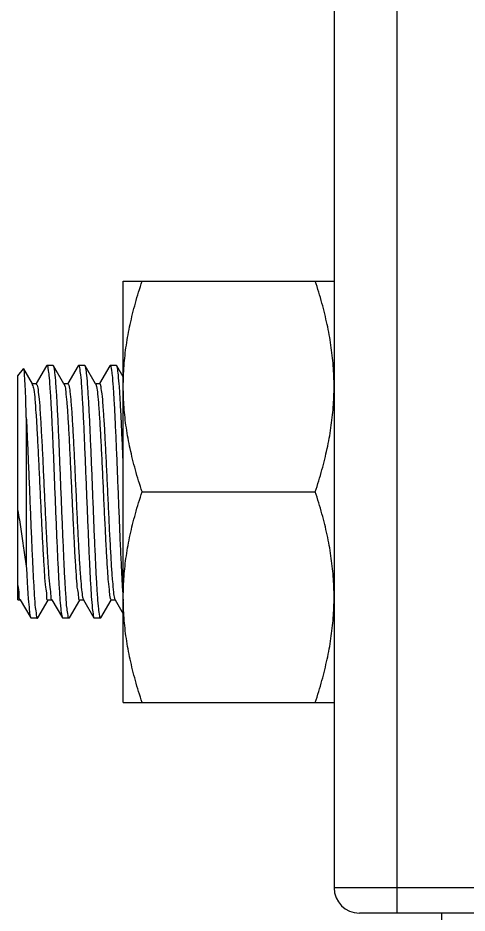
# Model space of a CAD drawing. Extents: x 69728788 to 150676229, y 20327566 to 43663798.
# Drawn here: x 75465823.7 to 75465923.1, y 20755737.6 to 20755935.9 of the extents above; entities that cross this region are included whole.
import ezdxf

# ---------------------------------------------------------------- set-up
doc = ezdxf.new("R2010")
doc.units = 0
doc.header["$LTSCALE"] = 1000
doc.header["$MEASUREMENT"] = 0
doc.layers.get('0').update_dxf_attribs({"linetype": 'CONTINUOUS'})
doc.layers.add('02___PRT_ALL_AXES', color=7, linetype='CONTINUOUS')

msp = doc.modelspace()

# ---------------------------------------------------------------- linework, layer by layer
at = {"color": 0, "linetype": 'Continuous'}
for p, q in [((75465907.69, 20755737.61), (75465907.69, 20756110.95)), ((75465893.69, 20756105.35), (75465893.69, 20755743.21)), ((75465830.03, 20755858.88), (75465827.74, 20755854.92)), ((75465830.03, 20755858.88), (75465830.1, 20755858.95)), ((75465831.58, 20755858.88), (75465831.5, 20755858.95)), ((75465833.88, 20755854.91), (75465831.58, 20755858.88)), ((75465837.03, 20755858.88), (75465834.74, 20755854.92)), ((75465837.03, 20755858.88), (75465837.1, 20755858.95)), ((75465838.58, 20755858.88), (75465838.5, 20755858.95)), ((75465840.88, 20755854.91), (75465838.58, 20755858.88)), ((75465844.03, 20755858.88), (75465841.74, 20755854.92)), ((75465844.03, 20755858.88), (75465844.1, 20755858.95)), ((75465845.58, 20755858.88), (75465845.5, 20755858.95)), ((75465847.02, 20755856.39), (75465845.58, 20755858.88)), ((75465823.69, 20755856.61), (75465824.94, 20755858.18)), ((75465823.69, 20755806.99), (75465823.69, 20755856.61)), ((75465824.99, 20755858.17), (75465824.94, 20755858.18)), ((75465826.88, 20755854.91), (75465824.99, 20755858.17)), ((75465826.82, 20755854.75), (75465826.87, 20755854.68)), ((75465826.93, 20755854.83), (75465826.88, 20755854.91)), ((75465827.77, 20755854.91), (75465826.93, 20755854.91)), ((75465833.93, 20755854.83), (75465833.88, 20755854.91)), ((75465834.77, 20755854.91), (75465833.93, 20755854.91)), ((75465840.93, 20755854.83), (75465840.88, 20755854.91)), ((75465841.77, 20755854.91), (75465840.93, 20755854.91)), ((75465825.55, 20755847.4), (75465825.55, 20755814.48)), ((75465823.69, 20755806.99), (75465824.18, 20755806.99)), ((75465824.18, 20755807.07), (75465824.22, 20755806.99)), ((75465824.22, 20755806.99), (75465826.53, 20755803.01)), ((75465828.08, 20755803.01), (75465830.37, 20755806.97)), ((75465830.34, 20755806.99), (75465831.18, 20755806.99)), ((75465831.18, 20755807.07), (75465831.22, 20755806.99)), ((75465831.22, 20755806.99), (75465833.53, 20755803.01)), ((75465835.08, 20755803.01), (75465837.37, 20755806.97)), ((75465837.34, 20755806.99), (75465838.18, 20755806.99)), ((75465838.18, 20755807.07), (75465838.22, 20755806.99)), ((75465838.22, 20755806.99), (75465840.53, 20755803.01)), ((75465842.08, 20755803.01), (75465844.37, 20755806.97)), ((75465844.34, 20755806.99), (75465845.18, 20755806.99)), ((75465845.18, 20755807.07), (75465845.22, 20755806.99)), ((75465845.22, 20755806.99), (75465847.02, 20755803.89)), ((75465846.95, 20755807.61), (75465847.02, 20755806.8)), ((75465826.53, 20755803.01), (75465826.6, 20755802.95)), ((75465828, 20755802.95), (75465828.08, 20755803.01)), ((75465833.53, 20755803.01), (75465833.6, 20755802.95)), ((75465835.08, 20755803.01), (75465835, 20755802.95)), ((75465840.53, 20755803.01), (75465840.6, 20755802.95)), ((75465842.08, 20755803.01), (75465842, 20755802.95)), ((75466141.02, 20755743.21), (75465893.69, 20755743.21)), ((75466135.42, 20755737.61), (75465899.29, 20755737.61))]:
    msp.add_line(p, q, dxfattribs=at)
at = {"color": 7, "linetype": 'Continuous'}
msp.add_line((75465917.45, 20755737.61), (75465917.45, 20752702.43), dxfattribs=at)
at = {"color": 0, "linetype": 'Continuous'}
msp.add_arc((75465899.29, 20755743.21), 5.6, 180, 270, dxfattribs=at)
for points, start_tangent, end_tangent in [([(75465830.1, 20755858.94), (75465830.11, 20755858.95), (75465830.33, 20755858.37), (75465830.55, 20755856.75), (75465830.76, 20755854.15), (75465830.98, 20755850.67), (75465831.2, 20755846.43), (75465831.42, 20755841.57), (75465831.64, 20755836.36), (75465831.85, 20755830.95)], (0.933337, 0.359002), (0.039757, -0.999209)), ([(75465833.25, 20755830.95), (75465833.03, 20755836.41), (75465832.81, 20755841.74), (75465832.59, 20755846.62), (75465832.37, 20755850.81), (75465832.16, 20755854.28), (75465831.93, 20755856.89), (75465831.71, 20755858.46), (75465831.56, 20755858.87)], (-0.039757, 0.999209), (-0.489832, 0.871817)), ([(75465837.1, 20755858.94), (75465837.31, 20755858.46), (75465837.53, 20755856.89), (75465837.76, 20755854.28), (75465837.97, 20755850.81), (75465838.19, 20755846.62), (75465838.41, 20755841.74), (75465838.63, 20755836.41), (75465838.85, 20755830.95)], (0.933344, -0.358982), (0.039757, -0.999209)), ([(75465840.25, 20755830.95), (75465840.04, 20755836.36), (75465839.82, 20755841.58), (75465839.6, 20755846.45), (75465839.38, 20755850.69), (75465839.16, 20755854.17), (75465838.95, 20755856.77), (75465838.73, 20755858.37), (75465838.58, 20755858.88)], (-0.039757, 0.999209), (-0.472755, 0.881194)), ([(75465844.1, 20755858.94), (75465844.11, 20755858.95), (75465844.33, 20755858.37), (75465844.55, 20755856.77), (75465844.76, 20755854.17), (75465844.98, 20755850.69), (75465845.2, 20755846.45), (75465845.42, 20755841.58), (75465845.64, 20755836.36), (75465845.85, 20755830.95)], (0.95085, 0.309652), (0.039757, -0.999209)), ([(75465847.02, 20755836.76), (75465846.81, 20755841.72), (75465846.59, 20755846.59), (75465846.38, 20755850.77), (75465846.16, 20755854.25), (75465845.93, 20755856.87), (75465845.71, 20755858.45), (75465845.57, 20755858.87)], (-0.040733, 0.99917), (-0.48609, 0.873909)), ([(75465825.55, 20755847.4), (75465825.43, 20755851.27), (75465825.31, 20755854.39), (75465825.18, 20755856.61), (75465825.06, 20755857.89), (75465824.95, 20755858.15)], (-0.029159, 0.999575), (-0.544269, 0.838911)), ([(75465826.87, 20755854.68), (75465827.2, 20755853.61), (75465827.44, 20755851.48), (75465827.67, 20755848.44), (75465827.91, 20755844.62), (75465828.14, 20755840.19), (75465828.38, 20755835.35), (75465828.62, 20755830.31), (75465828.85, 20755825.31), (75465829.09, 20755820.55), (75465829.32, 20755816.26), (75465829.56, 20755812.62), (75465829.79, 20755809.79), (75465830.03, 20755807.9), (75465830.26, 20755807.04), (75465830.3, 20755807.06)], (0.475687, -0.879614), (0.880301, 0.474416)), ([(75465827.71, 20755854.8), (75465828.14, 20755853.61), (75465828.37, 20755851.48), (75465828.61, 20755848.44), (75465828.84, 20755844.62), (75465829.08, 20755840.19), (75465829.31, 20755835.35), (75465829.55, 20755830.31), (75465829.78, 20755825.31), (75465830.02, 20755820.55), (75465830.25, 20755816.26), (75465830.49, 20755812.62), (75465830.73, 20755809.79), (75465830.96, 20755807.9), (75465831.04, 20755807.16)], (0.872469, -0.48867), (0.327816, -0.944742)), ([(75465833.89, 20755854.8), (75465834.03, 20755854.55)], (0.596616, -0.802527), (0.427002, -0.904251)), ([(75465834.03, 20755854.55), (75465834.26, 20755853.17), (75465834.5, 20755850.8), (75465834.73, 20755847.55), (75465834.97, 20755843.56), (75465835.2, 20755839.01), (75465835.44, 20755834.1), (75465835.67, 20755829.05), (75465835.91, 20755824.09), (75465836.14, 20755819.43), (75465836.38, 20755815.28), (75465836.62, 20755811.83), (75465836.85, 20755809.23), (75465837.09, 20755807.59), (75465837.32, 20755806.99), (75465837.33, 20755806.99)], (0.427002, -0.904251), (0.915311, 0.402748)), ([(75465834.75, 20755854.87), (75465834.96, 20755854.55), (75465835.2, 20755853.17), (75465835.43, 20755850.8), (75465835.67, 20755847.55), (75465835.9, 20755843.56), (75465836.14, 20755839.01), (75465836.37, 20755834.1), (75465836.61, 20755829.05), (75465836.84, 20755824.09), (75465837.08, 20755819.43), (75465837.31, 20755815.28), (75465837.55, 20755811.83), (75465837.78, 20755809.23), (75465838.02, 20755807.59), (75465838.11, 20755807.23)], (0.826116, -0.563501), (0.291356, -0.956615)), ([(75465840.93, 20755854.83), (75465841, 20755854.67)], (0.474517, -0.880247), (0.291356, -0.956615)), ([(75465841, 20755854.67), (75465841.09, 20755854.3), (75465841.32, 20755852.67), (75465841.56, 20755850.07), (75465841.79, 20755846.61), (75465842.03, 20755842.47), (75465842.26, 20755837.81), (75465842.5, 20755832.84), (75465842.73, 20755827.79), (75465842.97, 20755822.88), (75465843.2, 20755818.33), (75465843.44, 20755814.34), (75465843.67, 20755811.09), (75465843.91, 20755808.72), (75465844.14, 20755807.34), (75465844.36, 20755807.02)], (0.291356, -0.956615), (0.826116, -0.563501)), ([(75465841.77, 20755854.9), (75465841.78, 20755854.9), (75465842.02, 20755854.3), (75465842.25, 20755852.67), (75465842.49, 20755850.07), (75465842.73, 20755846.61), (75465842.96, 20755842.47), (75465843.2, 20755837.81), (75465843.43, 20755832.84), (75465843.67, 20755827.79), (75465843.9, 20755822.88), (75465844.14, 20755818.33), (75465844.37, 20755814.34), (75465844.61, 20755811.09), (75465844.84, 20755808.72), (75465845.08, 20755807.34)], (0.915311, 0.402748), (0.427002, -0.904251)), ([(75465825.55, 20755847.4), (75465825.77, 20755842.61), (75465825.99, 20755837.37), (75465826.22, 20755831.87), (75465826.44, 20755826.34), (75465826.66, 20755820.98), (75465826.88, 20755816.02), (75465827.1, 20755811.64), (75465827.32, 20755808.03), (75465827.54, 20755805.31), (75465827.76, 20755803.59), (75465827.98, 20755802.95), (75465828, 20755802.96)], (0.049111, -0.998793), (0.866249, 0.499612)), ([(75465831.85, 20755830.95), (75465832.07, 20755825.49), (75465832.29, 20755820.17), (75465832.51, 20755815.29), (75465832.73, 20755811.11), (75465832.95, 20755807.63), (75465833.17, 20755805.02), (75465833.39, 20755803.44), (75465833.54, 20755803.02)], (0.039757, -0.999209), (0.487768, -0.872973)), ([(75465835, 20755802.95), (75465834.99, 20755802.95), (75465834.78, 20755803.52), (75465834.56, 20755805.13), (75465834.34, 20755807.74), (75465834.12, 20755811.21), (75465833.91, 20755815.45), (75465833.69, 20755820.32), (75465833.47, 20755825.54), (75465833.25, 20755830.95)], (-0.942585, -0.333967), (-0.039757, 0.999209)), ([(75465838.85, 20755830.95), (75465839.07, 20755825.54), (75465839.29, 20755820.32), (75465839.51, 20755815.45), (75465839.72, 20755811.21), (75465839.94, 20755807.74), (75465840.16, 20755805.13), (75465840.38, 20755803.52), (75465840.52, 20755803.01)], (0.039757, -0.999209), (0.472977, -0.881075)), ([(75465842, 20755802.95), (75465841.8, 20755803.43), (75465841.57, 20755805), (75465841.35, 20755807.61), (75465841.13, 20755811.07), (75465840.92, 20755815.26), (75465840.69, 20755820.15), (75465840.47, 20755825.49), (75465840.25, 20755830.95)], (-0.925056, 0.37983), (-0.039757, 0.999209)), ([(75465845.85, 20755830.95), (75465846.07, 20755825.49), (75465846.29, 20755820.15), (75465846.52, 20755815.26), (75465846.73, 20755811.07), (75465846.95, 20755807.61)], (0.039757, -0.999209), (0.085084, -0.996374)), ([(75465823.69, 20755826.8), (75465824.31, 20755822.65), (75465824.94, 20755818.5), (75465825.55, 20755814.48)], (0.151381, -0.988475), (0.154547, -0.987985)), ([(75465825.55, 20755814.48), (75465825.77, 20755810.49), (75465825.98, 20755807.21), (75465826.2, 20755804.79), (75465826.41, 20755803.37), (75465826.55, 20755803.03)], (0.049134, -0.998792), (0.513805, -0.857907)), ([(75465823.69, 20755810.2), (75465823.92, 20755808.16), (75465824.15, 20755807.12), (75465824.17, 20755807.12)], (0.092607, -0.995703), (0.984784, 0.173782)), ([(75465831.04, 20755807.16), (75465831.19, 20755807.04)], (0.327816, -0.944742), (0.980432, 0.196859)), ([(75465838.11, 20755807.23), (75465838.17, 20755807.06)], (0.291356, -0.956615), (0.474517, -0.880247)), ([(75465845.08, 20755807.34), (75465845.22, 20755807.09)], (0.427002, -0.904251), (0.596616, -0.802527))]:
    msp.add_spline(points, degree=3, dxfattribs=dict(at, start_tangent=start_tangent, end_tangent=end_tangent))
at = {"layer": '02___PRT_ALL_AXES', "color": 0, "linetype": 'Continuous'}
for p, q in [((75465847.02, 20755784.28), (75465847.02, 20755877.61)), ((75465847.02, 20755877.61), (75465893.69, 20755877.61)), ((75465831.5, 20755858.95), (75465830.1, 20755858.95)), ((75465838.5, 20755858.95), (75465837.1, 20755858.95)), ((75465845.5, 20755858.95), (75465844.1, 20755858.95)), ((75465851.19, 20755830.95), (75465889.52, 20755830.95)), ((75465828, 20755802.95), (75465826.6, 20755802.95)), ((75465835, 20755802.95), (75465833.6, 20755802.95)), ((75465842, 20755802.95), (75465840.6, 20755802.95)), ((75465847.02, 20755784.28), (75465893.69, 20755784.28))]:
    msp.add_line(p, q, dxfattribs=at)
for points, start_tangent, end_tangent in [([(75465847.02, 20755854.28), (75465847.19, 20755858.86), (75465847.7, 20755863.44), (75465848.54, 20755868.05), (75465849.7, 20755872.75), (75465851.19, 20755877.61)], (0, 1), (0.316228, 0.948683)), ([(75465893.69, 20755854.28), (75465893.51, 20755858.86), (75465893, 20755863.44), (75465892.16, 20755868.05), (75465891.01, 20755872.75), (75465889.52, 20755877.61)], (0, 1), (-0.316228, 0.948683)), ([(75465851.19, 20755830.95), (75465849.7, 20755835.81), (75465848.54, 20755840.51), (75465847.7, 20755845.12), (75465847.19, 20755849.7), (75465847.02, 20755854.28)], (-0.316228, 0.948683), (-0.000001, 1)), ([(75465889.52, 20755830.95), (75465891.01, 20755835.81), (75465892.16, 20755840.51), (75465893, 20755845.12), (75465893.51, 20755849.7), (75465893.69, 20755854.28)], (0.316228, 0.948683), (0.000001, 1)), ([(75465847.02, 20755807.61), (75465847.19, 20755812.19), (75465847.7, 20755816.78), (75465848.54, 20755821.39), (75465849.7, 20755826.08), (75465851.19, 20755830.95)], (0, 1), (0.316228, 0.948683)), ([(75465893.69, 20755807.61), (75465893.51, 20755812.19), (75465893, 20755816.78), (75465892.16, 20755821.39), (75465891.01, 20755826.08), (75465889.52, 20755830.95)], (0, 1), (-0.316228, 0.948683)), ([(75465851.19, 20755784.28), (75465849.7, 20755789.15), (75465848.54, 20755793.84), (75465847.7, 20755798.45), (75465847.19, 20755803.03), (75465847.02, 20755807.61)], (-0.316228, 0.948683), (-0.000001, 1)), ([(75465889.52, 20755784.28), (75465891.01, 20755789.15), (75465892.16, 20755793.84), (75465893, 20755798.45), (75465893.51, 20755803.03), (75465893.69, 20755807.61)], (0.316228, 0.948683), (0.000001, 1))]:
    msp.add_spline(points, degree=3, dxfattribs=dict(at, start_tangent=start_tangent, end_tangent=end_tangent))

doc.saveas('drawing.dxf')
